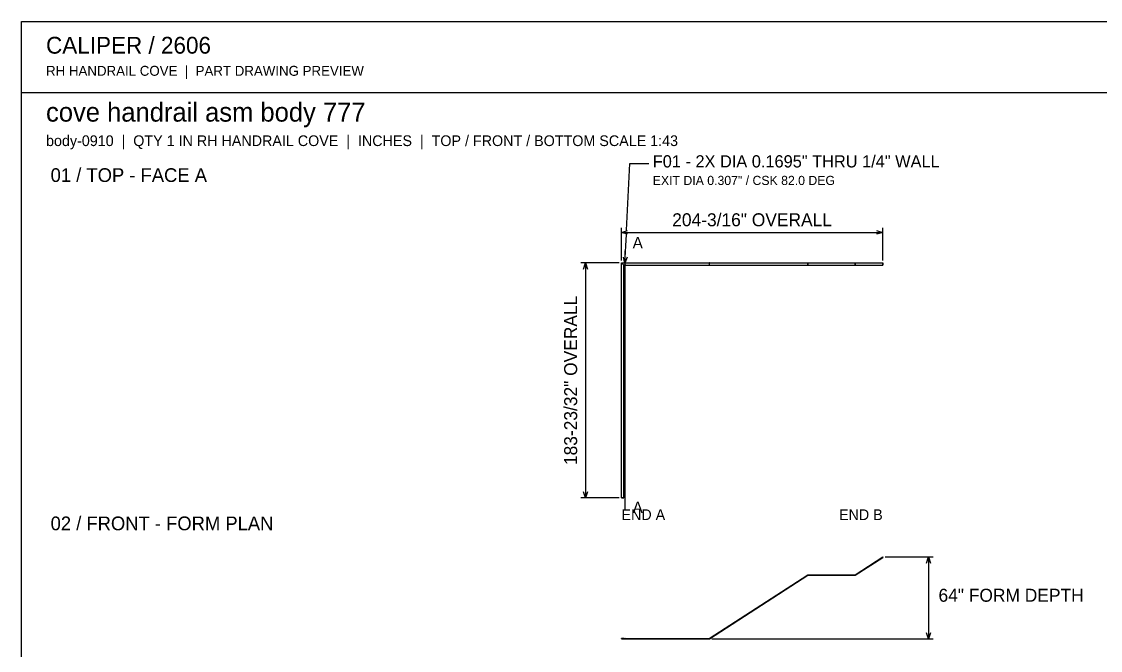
# Model space of a CAD drawing. Header units: inches. Extents: x 20 to 1442, y 20 to 926.
# Drawn here: x 20 to 863, y 434 to 926 of the extents above; entities that cross this region are included whole.
import ezdxf
from ezdxf.enums import TextEntityAlignment as Align

# ---------------------------------------------------------------- set-up
doc = ezdxf.new("R2010")
doc.units = ezdxf.units.IN
doc.header["$MEASUREMENT"] = 0

msp = doc.modelspace()

# ---------------------------------------------------------------- linework, layer by layer
at = {"layer": 'ANNOTATION'}
for p, q in [((493.17, 762.65), (495.69, 814.61)), ((495.69, 814.61), (510.62, 814.61)), ((489.16, 738.76), (489.16, 764.44)), ((489.16, 760.86), (493.93, 762.35)), ((489.16, 760.86), (693.34, 760.86)), ((493.93, 759.37), (489.16, 760.86)), ((491.91, 736.68), (493, 759.07)), ((688.57, 762.35), (693.34, 760.86)), ((693.34, 760.86), (688.57, 759.37)), ((693.34, 738.76), (693.34, 764.44)), ((491.91, 746.53), (491.91, 544.3)), ((487.36, 736.97), (457.5, 736.97)), ((459.59, 732.19), (461.09, 736.97)), ((461.09, 736.97), (461.09, 553.25)), ((461.09, 736.97), (462.58, 732.19)), ((491.91, 736.68), (490.65, 741.53)), ((493.63, 741.38), (491.91, 736.68)), ((461.09, 553.25), (459.59, 558.03)), ((462.58, 558.03), (461.09, 553.25)), ((487.36, 553.25), (457.5, 553.25)), ((695.14, 507.04), (732.76, 507.04)), ((727.68, 502.26), (729.18, 507.04)), ((729.18, 507.04), (729.18, 443.03)), ((729.18, 507.04), (730.67, 502.26)), ((729.18, 443.03), (727.68, 447.81)), ((730.67, 447.81), (729.18, 443.03)), ((559.68, 443.03), (732.76, 443.03))]:
    msp.add_line(p, q, dxfattribs=at)
at = {"layer": 'OUTLINE'}
for p, q in [((20.31, 925.69), (1441.69, 925.69)), ((20.31, 20.31), (20.31, 925.69)), ((20.31, 870.15), (1441.69, 870.15)), ((489.16, 736.97), (490.91, 735.22)), ((489.16, 553.25), (489.16, 736.97)), ((489.16, 736.97), (557.89, 736.97)), ((489.16, 553.25), (489.16, 736.97)), ((490.91, 735.22), (489.16, 736.97)), ((489.16, 736.97), (557.81, 736.97)), ((490.91, 553.25), (490.91, 735.22)), ((490.91, 735.22), (557.89, 735.22)), ((490.91, 735.22), (557.81, 735.22)), ((490.91, 553.25), (490.91, 735.22)), ((491.75, 736.62), (491.76, 736.63)), ((491.75, 736.61), (491.75, 736.62)), ((491.75, 736.6), (491.75, 736.61)), ((491.75, 736.6), (491.75, 736.6)), ((491.82, 736.6), (491.75, 736.6)), ((491.75, 736.59), (491.75, 736.6)), ((491.75, 736.58), (491.75, 736.59)), ((491.75, 736.57), (491.75, 736.58)), ((491.76, 736.57), (491.75, 736.57)), ((491.75, 735.62), (491.76, 735.63)), ((491.75, 735.61), (491.75, 735.62)), ((491.75, 735.6), (491.75, 735.61)), ((491.75, 735.59), (491.75, 735.6)), ((491.75, 735.6), (491.75, 735.6)), ((491.82, 735.6), (491.75, 735.6)), ((491.75, 735.58), (491.75, 735.59)), ((491.75, 735.57), (491.75, 735.58)), ((491.76, 735.57), (491.75, 735.57)), ((491.76, 736.65), (491.76, 736.66)), ((491.76, 736.66), (491.77, 736.66)), ((491.76, 736.64), (491.76, 736.65)), ((491.76, 736.63), (491.76, 736.64)), ((491.76, 736.63), (491.76, 736.63)), ((491.76, 736.56), (491.76, 736.57)), ((491.76, 736.55), (491.76, 736.56)), ((491.76, 736.54), (491.76, 736.55)), ((491.76, 736.55), (491.76, 736.55)), ((491.77, 736.53), (491.76, 736.54)), ((491.76, 735.65), (491.76, 735.66)), ((491.76, 735.66), (491.77, 735.66)), ((491.76, 735.64), (491.76, 735.65)), ((491.76, 735.63), (491.76, 735.64)), ((491.76, 735.63), (491.76, 735.63)), ((491.76, 735.56), (491.76, 735.57)), ((491.76, 735.55), (491.76, 735.56)), ((491.76, 735.54), (491.76, 735.55)), ((491.76, 735.55), (491.76, 735.55)), ((491.77, 735.53), (491.76, 735.54)), ((491.77, 736.67), (491.77, 736.68)), ((491.77, 736.68), (491.78, 736.68)), ((491.77, 736.66), (491.77, 736.67)), ((491.77, 736.52), (491.77, 736.53)), ((491.78, 736.51), (491.77, 736.52)), ((491.77, 736.52), (491.77, 736.52)), ((491.77, 735.67), (491.77, 735.68)), ((491.77, 735.68), (491.78, 735.68)), ((491.77, 735.66), (491.77, 735.67)), ((491.77, 735.52), (491.77, 735.53)), ((491.78, 735.51), (491.77, 735.52)), ((491.77, 735.52), (491.77, 735.52)), ((491.78, 736.68), (491.78, 736.69)), ((491.78, 736.69), (491.79, 736.69)), ((491.79, 736.5), (491.78, 736.51)), ((491.78, 736.51), (491.78, 736.51)), ((491.78, 735.68), (491.78, 735.69)), ((491.78, 735.69), (491.79, 735.69)), ((491.79, 735.5), (491.78, 735.51)), ((491.78, 735.51), (491.78, 735.51)), ((491.79, 736.7), (491.8, 736.71)), ((491.79, 736.69), (491.79, 736.7)), ((491.79, 736.49), (491.79, 736.5)), ((491.8, 736.49), (491.79, 736.49)), ((491.79, 735.7), (491.8, 735.71)), ((491.79, 735.69), (491.79, 735.7)), ((491.79, 735.49), (491.79, 735.5)), ((491.8, 735.49), (491.79, 735.49)), ((491.8, 736.71), (491.81, 736.72)), ((491.8, 736.71), (491.8, 736.71)), ((491.8, 736.48), (491.8, 736.49)), ((491.81, 736.48), (491.8, 736.48)), ((491.8, 735.71), (491.81, 735.72)), ((491.8, 735.71), (491.8, 735.71)), ((491.8, 735.48), (491.8, 735.49)), ((491.81, 735.48), (491.8, 735.48)), ((491.81, 736.72), (491.81, 736.72)), ((491.81, 736.72), (491.82, 736.72)), ((491.81, 736.47), (491.81, 736.48)), ((491.82, 736.47), (491.81, 736.47)), ((491.81, 735.72), (491.81, 735.72)), ((491.81, 735.72), (491.82, 735.72)), ((491.81, 735.47), (491.81, 735.48)), ((491.82, 735.47), (491.81, 735.47)), ((491.82, 736.72), (491.83, 736.73)), ((491.83, 736.47), (491.82, 736.47)), ((491.82, 735.72), (491.83, 735.73)), ((491.83, 735.47), (491.82, 735.47)), ((491.83, 736.73), (491.84, 736.74)), ((491.83, 736.73), (491.83, 736.73)), ((491.83, 736.46), (491.83, 736.47)), ((491.84, 736.46), (491.83, 736.46)), ((491.83, 735.73), (491.84, 735.74)), ((491.83, 735.73), (491.83, 735.73)), ((491.83, 735.46), (491.83, 735.47)), ((491.84, 735.46), (491.83, 735.46)), ((491.84, 736.74), (491.85, 736.74)), ((491.85, 736.46), (491.84, 736.46)), ((491.84, 735.74), (491.85, 735.74)), ((491.85, 735.46), (491.84, 735.46)), ((491.85, 736.74), (491.85, 736.74)), ((491.85, 736.74), (491.86, 736.74)), ((491.85, 736.45), (491.85, 736.46)), ((491.86, 736.45), (491.85, 736.45)), ((491.85, 735.74), (491.85, 735.74)), ((491.85, 735.74), (491.86, 735.74)), ((491.85, 735.45), (491.85, 735.46)), ((491.86, 735.45), (491.85, 735.45)), ((491.86, 736.74), (491.87, 736.75)), ((491.87, 736.45), (491.86, 736.45)), ((491.86, 735.74), (491.87, 735.75)), ((491.87, 735.45), (491.86, 735.45)), ((491.87, 736.75), (491.88, 736.75)), ((491.88, 736.45), (491.87, 736.45)), ((491.87, 735.75), (491.88, 735.75)), ((491.88, 735.45), (491.87, 735.45)), ((491.88, 736.75), (491.88, 736.75)), ((491.88, 736.75), (491.89, 736.75)), ((491.89, 736.44), (491.88, 736.45)), ((491.88, 736.45), (491.88, 736.45)), ((491.88, 735.75), (491.88, 735.75)), ((491.88, 735.75), (491.89, 735.75)), ((491.89, 735.44), (491.88, 735.45)), ((491.88, 735.45), (491.88, 735.45)), ((491.89, 736.75), (491.9, 736.75)), ((491.9, 736.44), (491.89, 736.44)), ((491.89, 735.75), (491.9, 735.75)), ((491.9, 735.44), (491.89, 735.44)), ((491.9, 736.75), (491.91, 736.75)), ((491.91, 736.44), (491.9, 736.44)), ((491.9, 735.75), (491.91, 735.75)), ((491.91, 735.44), (491.9, 735.44)), ((491.91, 736.75), (491.91, 736.75)), ((491.91, 736.75), (491.92, 736.75)), ((491.92, 736.44), (491.91, 736.44)), ((491.91, 736.44), (491.91, 736.44)), ((491.91, 735.75), (491.91, 735.75)), ((491.91, 735.75), (491.92, 735.75)), ((491.92, 735.44), (491.91, 735.44)), ((491.91, 735.44), (491.91, 735.44)), ((491.92, 736.75), (491.93, 736.75)), ((491.93, 736.45), (491.92, 736.44)), ((491.92, 735.75), (491.93, 735.75)), ((491.93, 735.45), (491.92, 735.44)), ((491.93, 736.75), (491.94, 736.75)), ((491.94, 736.45), (491.93, 736.45)), ((491.93, 735.75), (491.94, 735.75)), ((491.94, 735.45), (491.93, 735.45)), ((491.94, 736.75), (491.94, 736.75)), ((491.94, 736.75), (491.95, 736.74)), ((491.95, 736.45), (491.94, 736.45)), ((491.94, 736.45), (491.94, 736.45)), ((491.94, 735.75), (491.94, 735.75)), ((491.94, 735.75), (491.95, 735.74)), ((491.95, 735.45), (491.94, 735.45)), ((491.94, 735.45), (491.94, 735.45)), ((491.95, 736.74), (491.96, 736.74)), ((491.96, 736.45), (491.95, 736.45)), ((491.95, 735.74), (491.96, 735.74)), ((491.96, 735.45), (491.95, 735.45)), ((491.96, 736.74), (491.96, 736.74)), ((491.96, 736.74), (491.97, 736.74)), ((491.97, 736.46), (491.96, 736.46)), ((491.96, 736.46), (491.96, 736.45)), ((491.96, 735.74), (491.96, 735.74)), ((491.96, 735.74), (491.97, 735.74)), ((491.97, 735.46), (491.96, 735.46)), ((491.96, 735.46), (491.96, 735.45)), ((491.97, 736.74), (491.98, 736.73)), ((491.98, 736.46), (491.97, 736.46)), ((491.97, 735.74), (491.98, 735.73)), ((491.98, 735.46), (491.97, 735.46)), ((491.98, 736.73), (491.99, 736.73)), ((491.99, 736.47), (491.98, 736.46)), ((491.98, 735.73), (491.99, 735.73)), ((491.99, 735.47), (491.98, 735.46)), ((491.99, 736.73), (491.99, 736.72)), ((491.99, 736.72), (492, 736.72)), ((491.99, 736.6), (492.06, 736.6)), ((492, 736.47), (491.99, 736.47)), ((491.99, 736.47), (491.99, 736.47)), ((491.99, 735.73), (491.99, 735.72)), ((491.99, 735.72), (492, 735.72)), ((491.99, 735.6), (492.06, 735.6)), ((492, 735.47), (491.99, 735.47)), ((491.99, 735.47), (491.99, 735.47)), ((492, 736.72), (492, 736.72)), ((492, 736.72), (492.01, 736.71)), ((492.01, 736.48), (492, 736.48)), ((492, 736.48), (492, 736.47)), ((492, 735.72), (492, 735.72)), ((492, 735.72), (492.01, 735.71)), ((492.01, 735.48), (492, 735.48)), ((492, 735.48), (492, 735.47)), ((492.01, 736.71), (492.01, 736.71)), ((492.01, 736.71), (492.02, 736.7)), ((492.02, 736.49), (492.01, 736.49)), ((492.01, 736.49), (492.01, 736.48)), ((492.01, 735.71), (492.01, 735.71)), ((492.01, 735.71), (492.02, 735.7)), ((492.02, 735.49), (492.01, 735.49)), ((492.01, 735.49), (492.01, 735.48)), ((492.02, 736.7), (492.02, 736.69)), ((492.02, 736.69), (492.03, 736.69)), ((492.03, 736.51), (492.02, 736.5)), ((492.02, 736.5), (492.02, 736.49)), ((492.02, 735.7), (492.02, 735.69)), ((492.02, 735.69), (492.03, 735.69)), ((492.03, 735.51), (492.02, 735.5)), ((492.02, 735.5), (492.02, 735.49)), ((492.03, 736.69), (492.03, 736.68)), ((492.03, 736.68), (492.04, 736.68)), ((492.04, 736.52), (492.03, 736.51)), ((492.03, 736.51), (492.03, 736.51)), ((492.03, 735.69), (492.03, 735.68)), ((492.03, 735.68), (492.04, 735.68)), ((492.04, 735.52), (492.03, 735.51)), ((492.03, 735.51), (492.03, 735.51)), ((492.04, 736.68), (492.04, 736.67)), ((492.04, 736.67), (492.05, 736.66)), ((492.05, 736.53), (492.04, 736.52)), ((492.04, 736.52), (492.04, 736.52)), ((492.04, 735.68), (492.04, 735.67)), ((492.04, 735.67), (492.05, 735.66)), ((492.05, 735.53), (492.04, 735.52)), ((492.04, 735.52), (492.04, 735.52)), ((492.05, 736.66), (492.05, 736.66)), ((492.05, 736.66), (492.05, 736.65)), ((492.05, 736.65), (492.05, 736.64)), ((492.05, 736.64), (492.06, 736.63)), ((492.06, 736.56), (492.05, 736.55)), ((492.05, 736.55), (492.05, 736.55)), ((492.05, 736.55), (492.05, 736.54)), ((492.05, 736.54), (492.05, 736.53)), ((492.05, 735.66), (492.05, 735.66)), ((492.05, 735.66), (492.05, 735.65)), ((492.05, 735.65), (492.05, 735.64)), ((492.05, 735.64), (492.06, 735.63)), ((492.06, 735.56), (492.05, 735.55)), ((492.05, 735.55), (492.05, 735.55)), ((492.05, 735.55), (492.05, 735.54)), ((492.05, 735.54), (492.05, 735.53)), ((492.06, 736.63), (492.06, 736.63)), ((492.06, 736.63), (492.06, 736.62)), ((492.06, 736.62), (492.06, 736.61)), ((492.06, 736.61), (492.06, 736.6)), ((492.06, 736.6), (492.06, 736.6)), ((492.06, 736.6), (492.06, 736.59)), ((492.06, 736.59), (492.06, 736.58)), ((492.06, 736.58), (492.06, 736.57)), ((492.06, 736.57), (492.06, 736.57)), ((492.06, 736.57), (492.06, 736.56)), ((492.06, 735.63), (492.06, 735.63)), ((492.06, 735.63), (492.06, 735.62)), ((492.06, 735.62), (492.06, 735.61)), ((492.06, 735.61), (492.06, 735.6)), ((492.06, 735.6), (492.06, 735.59)), ((492.06, 735.6), (492.06, 735.6)), ((492.06, 735.59), (492.06, 735.58)), ((492.06, 735.58), (492.06, 735.57)), ((492.06, 735.57), (492.06, 735.57)), ((492.06, 735.57), (492.06, 735.56)), ((557.89, 736.97), (557.81, 736.97)), ((557.81, 736.97), (557.81, 735.22)), ((557.81, 736.97), (634.81, 736.97)), ((557.81, 735.22), (557.89, 735.22)), ((557.81, 735.22), (634.81, 735.22)), ((557.89, 735.22), (557.89, 736.97)), ((557.89, 736.97), (634.89, 736.97)), ((557.89, 735.22), (634.89, 735.22)), ((634.89, 736.97), (634.81, 736.97)), ((634.81, 736.97), (671.75, 736.97)), ((634.81, 736.97), (634.81, 735.22)), ((634.81, 735.22), (634.89, 735.22)), ((634.81, 735.22), (671.75, 735.22)), ((634.89, 736.97), (671.82, 736.97)), ((634.89, 735.22), (634.89, 736.97)), ((634.89, 735.22), (671.82, 735.22)), ((671.82, 736.97), (671.75, 736.97)), ((671.75, 736.97), (671.75, 735.22)), ((671.75, 736.97), (693.34, 736.97)), ((671.75, 735.22), (671.82, 735.22)), ((671.75, 735.22), (693.34, 735.22)), ((671.82, 735.22), (671.82, 736.97)), ((671.82, 736.97), (693.34, 736.97)), ((671.82, 735.22), (693.34, 735.22)), ((693.34, 736.97), (693.34, 735.22)), ((693.34, 735.22), (693.34, 736.97)), ((489.16, 553.25), (490.91, 553.25)), ((490.91, 553.25), (489.16, 553.25)), ((671.75, 493.08), (693.34, 507.04)), ((671.75, 493.08), (693.34, 507.04)), ((671.82, 492.83), (693.34, 506.74)), ((671.82, 492.83), (693.34, 506.74)), ((693.34, 506.74), (693.34, 507.04)), ((693.34, 507.04), (693.34, 506.74)), ((557.81, 443.28), (634.81, 493.08)), ((557.81, 443.28), (634.81, 493.08)), ((557.89, 443.03), (634.89, 492.83)), ((557.89, 443.03), (634.89, 492.83)), ((634.81, 493.08), (634.89, 492.83)), ((634.89, 492.83), (634.81, 493.08)), ((634.81, 493.08), (671.75, 493.08)), ((634.81, 493.08), (671.75, 493.08)), ((634.89, 492.83), (671.82, 492.83)), ((634.89, 492.83), (671.82, 492.83)), ((671.82, 492.83), (671.75, 493.08)), ((671.75, 493.08), (671.82, 492.83)), ((489.16, 443.28), (490.91, 443.28)), ((489.16, 443.28), (489.16, 443.03)), ((490.91, 443.28), (489.16, 443.28)), ((489.16, 443.03), (489.16, 443.28)), ((489.16, 443.28), (557.81, 443.28)), ((489.16, 443.03), (490.91, 443.03)), ((489.16, 443.03), (557.89, 443.03)), ((490.91, 443.03), (489.16, 443.03)), ((490.91, 443.28), (490.91, 443.03)), ((490.91, 443.28), (557.81, 443.28)), ((490.91, 443.03), (490.91, 443.28)), ((490.91, 443.03), (557.89, 443.03)), ((491.75, 443.28), (491.75, 443.28)), ((491.75, 443.28), (491.75, 443.28)), ((491.75, 443.28), (491.75, 443.28)), ((491.75, 443.28), (491.76, 443.28)), ((491.82, 443.2), (491.75, 443.28)), ((491.76, 443.28), (491.75, 443.28)), ((491.75, 443.28), (491.75, 443.28)), ((491.75, 443.28), (491.75, 443.28)), ((491.75, 443.28), (491.75, 443.28)), ((491.75, 443.28), (491.75, 443.28)), ((491.75, 443.28), (491.75, 443.28)), ((491.75, 443.28), (491.75, 443.28)), ((491.75, 443.28), (491.76, 443.28)), ((491.76, 443.28), (491.75, 443.28)), ((491.75, 443.28), (491.75, 443.28)), ((491.75, 443.28), (491.75, 443.28)), ((491.75, 443.28), (491.75, 443.28)), ((491.82, 443.2), (491.75, 443.28)), ((491.76, 443.28), (491.76, 443.28)), ((491.76, 443.28), (491.76, 443.28)), ((491.76, 443.28), (491.76, 443.28)), ((491.76, 443.28), (491.76, 443.28)), ((491.76, 443.28), (491.77, 443.28)), ((491.77, 443.28), (491.76, 443.28)), ((491.76, 443.28), (491.76, 443.28)), ((491.76, 443.28), (491.76, 443.28)), ((491.76, 443.28), (491.76, 443.28)), ((491.76, 443.28), (491.76, 443.28)), ((491.76, 443.28), (491.76, 443.28)), ((491.76, 443.28), (491.76, 443.28)), ((491.76, 443.28), (491.76, 443.28)), ((491.76, 443.28), (491.76, 443.28)), ((491.76, 443.28), (491.77, 443.28)), ((491.77, 443.28), (491.76, 443.28)), ((491.76, 443.28), (491.76, 443.28)), ((491.76, 443.28), (491.76, 443.28)), ((491.76, 443.28), (491.76, 443.28)), ((491.76, 443.28), (491.76, 443.28)), ((491.77, 443.28), (491.77, 443.28)), ((491.77, 443.28), (491.77, 443.28)), ((491.77, 443.28), (491.78, 443.28)), ((491.78, 443.28), (491.77, 443.28)), ((491.77, 443.28), (491.77, 443.28)), ((491.77, 443.28), (491.77, 443.28)), ((491.77, 443.28), (491.77, 443.28)), ((491.77, 443.28), (491.77, 443.28)), ((491.77, 443.28), (491.78, 443.28)), ((491.78, 443.28), (491.77, 443.28)), ((491.77, 443.28), (491.77, 443.28)), ((491.77, 443.28), (491.77, 443.28)), ((491.78, 443.28), (491.78, 443.28)), ((491.78, 443.28), (491.79, 443.28)), ((491.79, 443.28), (491.78, 443.28)), ((491.78, 443.28), (491.78, 443.28)), ((491.78, 443.28), (491.78, 443.28)), ((491.78, 443.28), (491.79, 443.28)), ((491.79, 443.28), (491.78, 443.28)), ((491.78, 443.28), (491.78, 443.28)), ((491.79, 443.28), (491.79, 443.28)), ((491.79, 443.28), (491.8, 443.28)), ((491.8, 443.28), (491.79, 443.28)), ((491.79, 443.28), (491.79, 443.28)), ((491.79, 443.28), (491.79, 443.28)), ((491.79, 443.28), (491.8, 443.28)), ((491.8, 443.28), (491.79, 443.28)), ((491.79, 443.28), (491.79, 443.28)), ((491.8, 443.28), (491.8, 443.28)), ((491.8, 443.28), (491.81, 443.28)), ((491.81, 443.28), (491.8, 443.28)), ((491.8, 443.28), (491.8, 443.28)), ((491.8, 443.28), (491.8, 443.28)), ((491.8, 443.28), (491.81, 443.28)), ((491.81, 443.28), (491.8, 443.28)), ((491.8, 443.28), (491.8, 443.28)), ((491.81, 443.28), (491.81, 443.28)), ((491.81, 443.28), (491.82, 443.28)), ((491.82, 443.28), (491.81, 443.28)), ((491.81, 443.28), (491.81, 443.28)), ((491.81, 443.28), (491.81, 443.28)), ((491.81, 443.28), (491.82, 443.28)), ((491.82, 443.28), (491.81, 443.28)), ((491.81, 443.28), (491.81, 443.28)), ((491.82, 443.28), (491.83, 443.28)), ((491.83, 443.28), (491.82, 443.28)), ((491.82, 443.28), (491.83, 443.28)), ((491.83, 443.28), (491.82, 443.28)), ((491.83, 443.2), (491.82, 443.2)), ((491.82, 443.2), (491.82, 443.2)), ((491.82, 443.2), (491.82, 443.2)), ((491.82, 443.2), (491.82, 443.2)), ((491.82, 443.2), (491.82, 443.2)), ((491.82, 443.2), (491.82, 443.2)), ((491.82, 443.03), (491.82, 443.2)), ((491.82, 443.2), (491.82, 443.2)), ((491.82, 443.2), (491.82, 443.2)), ((491.82, 443.2), (491.82, 443.2)), ((491.82, 443.2), (491.82, 443.2)), ((491.82, 443.2), (491.82, 443.2)), ((491.82, 443.2), (491.83, 443.2)), ((491.83, 443.2), (491.82, 443.2)), ((491.82, 443.2), (491.82, 443.2)), ((491.82, 443.2), (491.82, 443.2)), ((491.82, 443.2), (491.82, 443.2)), ((491.82, 443.2), (491.82, 443.2)), ((491.82, 443.2), (491.82, 443.2)), ((491.82, 443.03), (491.82, 443.2)), ((491.82, 443.2), (491.82, 443.2)), ((491.82, 443.2), (491.82, 443.2)), ((491.82, 443.2), (491.82, 443.2)), ((491.82, 443.2), (491.82, 443.2)), ((491.82, 443.2), (491.82, 443.2)), ((491.82, 443.2), (491.83, 443.2)), ((491.83, 443.03), (491.82, 443.03)), ((491.82, 443.03), (491.82, 443.03)), ((491.82, 443.03), (491.82, 443.03)), ((491.82, 443.03), (491.82, 443.03)), ((491.82, 443.03), (491.82, 443.03)), ((491.82, 443.03), (491.82, 443.03)), ((491.82, 443.03), (491.82, 443.03)), ((491.82, 443.03), (491.82, 443.03)), ((491.82, 443.03), (491.82, 443.03)), ((491.82, 443.03), (491.82, 443.03)), ((491.82, 443.03), (491.82, 443.03)), ((491.82, 443.03), (491.83, 443.03)), ((491.82, 443.03), (491.82, 443.03)), ((491.82, 443.03), (491.82, 443.03)), ((491.82, 443.03), (491.82, 443.03)), ((491.82, 443.03), (491.82, 443.03)), ((491.82, 443.03), (491.82, 443.03)), ((491.82, 443.03), (491.83, 443.03)), ((491.83, 443.03), (491.82, 443.03)), ((491.82, 443.03), (491.82, 443.03)), ((491.82, 443.03), (491.82, 443.03)), ((491.82, 443.03), (491.82, 443.03)), ((491.82, 443.03), (491.82, 443.03)), ((491.82, 443.03), (491.82, 443.03)), ((491.83, 443.28), (491.83, 443.28)), ((491.83, 443.28), (491.84, 443.28)), ((491.84, 443.28), (491.83, 443.28)), ((491.83, 443.28), (491.83, 443.28)), ((491.83, 443.28), (491.83, 443.28)), ((491.83, 443.28), (491.84, 443.28)), ((491.84, 443.28), (491.83, 443.28)), ((491.83, 443.28), (491.83, 443.28)), ((491.84, 443.2), (491.83, 443.2)), ((491.83, 443.2), (491.83, 443.2)), ((491.83, 443.2), (491.83, 443.2)), ((491.83, 443.2), (491.83, 443.2)), ((491.83, 443.2), (491.83, 443.2)), ((491.83, 443.2), (491.83, 443.2)), ((491.83, 443.2), (491.83, 443.2)), ((491.83, 443.2), (491.83, 443.2)), ((491.83, 443.2), (491.83, 443.2)), ((491.83, 443.2), (491.83, 443.2)), ((491.83, 443.2), (491.83, 443.2)), ((491.83, 443.2), (491.84, 443.2)), ((491.84, 443.2), (491.83, 443.2)), ((491.83, 443.2), (491.83, 443.2)), ((491.83, 443.2), (491.83, 443.2)), ((491.83, 443.2), (491.83, 443.2)), ((491.83, 443.2), (491.83, 443.2)), ((491.83, 443.2), (491.83, 443.2)), ((491.83, 443.2), (491.83, 443.2)), ((491.83, 443.2), (491.83, 443.2)), ((491.83, 443.2), (491.83, 443.2)), ((491.83, 443.2), (491.83, 443.2)), ((491.83, 443.2), (491.83, 443.2)), ((491.83, 443.2), (491.84, 443.2)), ((491.84, 443.03), (491.83, 443.03)), ((491.83, 443.03), (491.83, 443.03)), ((491.83, 443.03), (491.83, 443.03)), ((491.83, 443.03), (491.83, 443.03)), ((491.83, 443.03), (491.83, 443.03)), ((491.83, 443.03), (491.83, 443.03)), ((491.83, 443.03), (491.83, 443.03)), ((491.83, 443.03), (491.83, 443.03)), ((491.83, 443.03), (491.83, 443.03)), ((491.83, 443.03), (491.83, 443.03)), ((491.83, 443.03), (491.83, 443.03)), ((491.83, 443.03), (491.84, 443.03)), ((491.83, 443.03), (491.83, 443.03)), ((491.83, 443.03), (491.83, 443.03)), ((491.83, 443.03), (491.83, 443.03)), ((491.83, 443.03), (491.83, 443.03)), ((491.83, 443.03), (491.83, 443.03)), ((491.83, 443.03), (491.84, 443.03)), ((491.84, 443.03), (491.83, 443.03)), ((491.83, 443.03), (491.83, 443.03)), ((491.83, 443.03), (491.83, 443.03)), ((491.83, 443.03), (491.83, 443.03)), ((491.83, 443.03), (491.83, 443.03)), ((491.83, 443.03), (491.83, 443.03)), ((491.84, 443.28), (491.85, 443.28)), ((491.85, 443.28), (491.84, 443.28)), ((491.84, 443.28), (491.85, 443.28)), ((491.85, 443.28), (491.84, 443.28)), ((491.85, 443.2), (491.84, 443.2)), ((491.84, 443.2), (491.84, 443.2)), ((491.84, 443.2), (491.84, 443.2)), ((491.84, 443.2), (491.84, 443.2)), ((491.84, 443.2), (491.84, 443.2)), ((491.84, 443.2), (491.84, 443.2)), ((491.84, 443.2), (491.84, 443.2)), ((491.84, 443.2), (491.85, 443.2)), ((491.85, 443.2), (491.84, 443.2)), ((491.84, 443.2), (491.84, 443.2)), ((491.84, 443.2), (491.84, 443.2)), ((491.84, 443.2), (491.84, 443.2)), ((491.84, 443.2), (491.84, 443.2)), ((491.84, 443.2), (491.84, 443.2)), ((491.84, 443.2), (491.84, 443.2)), ((491.84, 443.2), (491.85, 443.2)), ((491.85, 443.03), (491.84, 443.03)), ((491.84, 443.03), (491.84, 443.03)), ((491.84, 443.03), (491.84, 443.03)), ((491.84, 443.03), (491.84, 443.03)), ((491.84, 443.03), (491.84, 443.03)), ((491.84, 443.03), (491.84, 443.03)), ((491.84, 443.03), (491.84, 443.03)), ((491.84, 443.03), (491.85, 443.03)), ((491.84, 443.03), (491.84, 443.03)), ((491.84, 443.03), (491.84, 443.03)), ((491.84, 443.03), (491.84, 443.03)), ((491.84, 443.03), (491.85, 443.03)), ((491.85, 443.03), (491.84, 443.03)), ((491.84, 443.03), (491.84, 443.03)), ((491.84, 443.03), (491.84, 443.03)), ((491.84, 443.03), (491.84, 443.03)), ((491.85, 443.28), (491.85, 443.28)), ((491.85, 443.28), (491.86, 443.28)), ((491.86, 443.28), (491.85, 443.28)), ((491.85, 443.28), (491.85, 443.28)), ((491.85, 443.28), (491.85, 443.28)), ((491.85, 443.28), (491.86, 443.28)), ((491.86, 443.28), (491.85, 443.28)), ((491.85, 443.28), (491.85, 443.28)), ((491.86, 443.2), (491.85, 443.2)), ((491.85, 443.2), (491.85, 443.2)), ((491.85, 443.2), (491.85, 443.2)), ((491.85, 443.2), (491.85, 443.2)), ((491.85, 443.2), (491.85, 443.2)), ((491.85, 443.2), (491.86, 443.2)), ((491.86, 443.2), (491.85, 443.2)), ((491.85, 443.2), (491.85, 443.2)), ((491.85, 443.2), (491.85, 443.2)), ((491.85, 443.2), (491.85, 443.2)), ((491.85, 443.2), (491.85, 443.2)), ((491.85, 443.2), (491.86, 443.2)), ((491.86, 443.03), (491.85, 443.03)), ((491.85, 443.03), (491.85, 443.03)), ((491.85, 443.03), (491.85, 443.03)), ((491.85, 443.03), (491.85, 443.03)), ((491.85, 443.03), (491.85, 443.03)), ((491.85, 443.03), (491.86, 443.03)), ((491.85, 443.03), (491.85, 443.03)), ((491.85, 443.03), (491.85, 443.03)), ((491.85, 443.03), (491.86, 443.03)), ((491.86, 443.03), (491.85, 443.03)), ((491.85, 443.03), (491.85, 443.03)), ((491.85, 443.03), (491.85, 443.03)), ((491.86, 443.28), (491.87, 443.28)), ((491.87, 443.28), (491.86, 443.28)), ((491.86, 443.28), (491.87, 443.28)), ((491.87, 443.28), (491.86, 443.28)), ((491.87, 443.2), (491.86, 443.2)), ((491.86, 443.2), (491.86, 443.2)), ((491.86, 443.2), (491.86, 443.2)), ((491.86, 443.2), (491.86, 443.2)), ((491.86, 443.2), (491.86, 443.2)), ((491.86, 443.2), (491.87, 443.2)), ((491.87, 443.2), (491.86, 443.2)), ((491.86, 443.2), (491.86, 443.2)), ((491.86, 443.2), (491.86, 443.2)), ((491.86, 443.2), (491.86, 443.2)), ((491.86, 443.2), (491.86, 443.2)), ((491.86, 443.2), (491.87, 443.2)), ((491.87, 443.03), (491.86, 443.03)), ((491.86, 443.03), (491.86, 443.03)), ((491.86, 443.03), (491.86, 443.03)), ((491.86, 443.03), (491.86, 443.03)), ((491.86, 443.03), (491.86, 443.03)), ((491.86, 443.03), (491.87, 443.03)), ((491.86, 443.03), (491.86, 443.03)), ((491.86, 443.03), (491.86, 443.03)), ((491.86, 443.03), (491.87, 443.03)), ((491.87, 443.03), (491.86, 443.03)), ((491.86, 443.03), (491.86, 443.03)), ((491.86, 443.03), (491.86, 443.03)), ((491.87, 443.28), (491.88, 443.28)), ((491.88, 443.28), (491.87, 443.28)), ((491.87, 443.28), (491.88, 443.28)), ((491.88, 443.28), (491.87, 443.28)), ((491.88, 443.2), (491.87, 443.2)), ((491.87, 443.2), (491.87, 443.2)), ((491.87, 443.2), (491.87, 443.2)), ((491.87, 443.2), (491.87, 443.2)), ((491.87, 443.2), (491.87, 443.2)), ((491.87, 443.2), (491.88, 443.2)), ((491.88, 443.2), (491.87, 443.2)), ((491.87, 443.2), (491.87, 443.2)), ((491.87, 443.2), (491.87, 443.2)), ((491.87, 443.2), (491.87, 443.2)), ((491.87, 443.2), (491.87, 443.2)), ((491.87, 443.2), (491.88, 443.2)), ((491.88, 443.03), (491.87, 443.03)), ((491.87, 443.03), (491.87, 443.03)), ((491.87, 443.03), (491.87, 443.03)), ((491.87, 443.03), (491.87, 443.03)), ((491.87, 443.03), (491.87, 443.03)), ((491.87, 443.03), (491.88, 443.03)), ((491.87, 443.03), (491.87, 443.03)), ((491.87, 443.03), (491.87, 443.03)), ((491.87, 443.03), (491.88, 443.03)), ((491.88, 443.03), (491.87, 443.03)), ((491.87, 443.03), (491.87, 443.03)), ((491.87, 443.03), (491.87, 443.03)), ((491.88, 443.28), (491.88, 443.28)), ((491.88, 443.28), (491.89, 443.28)), ((491.89, 443.28), (491.88, 443.28)), ((491.88, 443.28), (491.88, 443.28)), ((491.88, 443.28), (491.88, 443.28)), ((491.88, 443.28), (491.89, 443.28)), ((491.89, 443.28), (491.88, 443.28)), ((491.88, 443.28), (491.88, 443.28)), ((491.89, 443.2), (491.88, 443.2)), ((491.88, 443.2), (491.88, 443.2)), ((491.88, 443.2), (491.88, 443.2)), ((491.88, 443.2), (491.89, 443.2)), ((491.89, 443.2), (491.88, 443.2)), ((491.88, 443.2), (491.88, 443.2)), ((491.88, 443.2), (491.88, 443.2)), ((491.88, 443.2), (491.89, 443.2)), ((491.89, 443.03), (491.88, 443.03)), ((491.88, 443.03), (491.88, 443.03)), ((491.88, 443.03), (491.88, 443.03)), ((491.88, 443.03), (491.89, 443.03)), ((491.88, 443.03), (491.88, 443.03)), ((491.88, 443.03), (491.89, 443.03)), ((491.89, 443.03), (491.88, 443.03)), ((491.88, 443.03), (491.88, 443.03)), ((491.89, 443.28), (491.9, 443.28)), ((491.9, 443.28), (491.89, 443.28)), ((491.89, 443.28), (491.9, 443.28)), ((491.9, 443.28), (491.89, 443.28)), ((491.9, 443.2), (491.89, 443.2)), ((491.89, 443.2), (491.89, 443.2)), ((491.89, 443.2), (491.89, 443.2)), ((491.89, 443.2), (491.89, 443.2)), ((491.89, 443.2), (491.89, 443.2)), ((491.89, 443.2), (491.9, 443.2)), ((491.9, 443.2), (491.89, 443.2)), ((491.89, 443.2), (491.89, 443.2)), ((491.89, 443.2), (491.89, 443.2)), ((491.89, 443.2), (491.89, 443.2)), ((491.89, 443.2), (491.89, 443.2)), ((491.89, 443.2), (491.9, 443.2)), ((491.9, 443.03), (491.89, 443.03)), ((491.89, 443.03), (491.89, 443.03)), ((491.89, 443.03), (491.89, 443.03)), ((491.89, 443.03), (491.89, 443.03)), ((491.89, 443.03), (491.89, 443.03)), ((491.89, 443.03), (491.9, 443.03)), ((491.89, 443.03), (491.89, 443.03)), ((491.89, 443.03), (491.89, 443.03)), ((491.89, 443.03), (491.9, 443.03)), ((491.9, 443.03), (491.89, 443.03)), ((491.89, 443.03), (491.89, 443.03)), ((491.89, 443.03), (491.89, 443.03)), ((491.9, 443.28), (491.91, 443.28)), ((491.91, 443.28), (491.9, 443.28)), ((491.9, 443.28), (491.91, 443.28)), ((491.91, 443.28), (491.9, 443.28)), ((491.91, 443.2), (491.9, 443.2)), ((491.9, 443.2), (491.9, 443.2)), ((491.9, 443.2), (491.9, 443.2)), ((491.9, 443.2), (491.91, 443.2)), ((491.91, 443.2), (491.9, 443.2)), ((491.9, 443.2), (491.9, 443.2)), ((491.9, 443.2), (491.9, 443.2)), ((491.9, 443.2), (491.91, 443.2)), ((491.91, 443.03), (491.9, 443.03)), ((491.9, 443.03), (491.9, 443.03)), ((491.9, 443.03), (491.9, 443.03)), ((491.9, 443.03), (491.91, 443.03)), ((491.9, 443.03), (491.9, 443.03)), ((491.9, 443.03), (491.91, 443.03)), ((491.91, 443.03), (491.9, 443.03)), ((491.9, 443.03), (491.9, 443.03)), ((491.91, 443.28), (491.91, 443.28)), ((491.91, 443.28), (491.92, 443.28)), ((491.92, 443.28), (491.91, 443.28)), ((491.91, 443.28), (491.91, 443.28)), ((491.91, 443.28), (491.91, 443.28)), ((491.91, 443.28), (491.92, 443.28)), ((491.92, 443.28), (491.91, 443.28)), ((491.91, 443.28), (491.91, 443.28)), ((491.92, 443.2), (491.91, 443.2)), ((491.91, 443.2), (491.91, 443.2)), ((491.91, 443.2), (491.91, 443.2)), ((491.91, 443.2), (491.91, 443.2)), ((491.91, 443.2), (491.91, 443.2)), ((491.91, 443.2), (491.92, 443.2)), ((491.92, 443.2), (491.91, 443.2)), ((491.91, 443.2), (491.91, 443.2)), ((491.91, 443.2), (491.91, 443.2)), ((491.91, 443.2), (491.91, 443.2)), ((491.91, 443.2), (491.91, 443.2)), ((491.91, 443.2), (491.92, 443.2)), ((491.92, 443.03), (491.91, 443.03)), ((491.91, 443.03), (491.91, 443.03)), ((491.91, 443.03), (491.91, 443.03)), ((491.91, 443.03), (491.91, 443.03)), ((491.91, 443.03), (491.91, 443.03)), ((491.91, 443.03), (491.92, 443.03)), ((491.91, 443.03), (491.91, 443.03)), ((491.91, 443.03), (491.91, 443.03)), ((491.91, 443.03), (491.92, 443.03)), ((491.92, 443.03), (491.91, 443.03)), ((491.91, 443.03), (491.91, 443.03)), ((491.91, 443.03), (491.91, 443.03)), ((491.92, 443.28), (491.93, 443.28)), ((491.93, 443.28), (491.92, 443.28)), ((491.92, 443.28), (491.93, 443.28)), ((491.93, 443.28), (491.92, 443.28)), ((491.93, 443.2), (491.92, 443.2)), ((491.92, 443.2), (491.92, 443.2)), ((491.92, 443.2), (491.92, 443.2)), ((491.92, 443.2), (491.93, 443.2)), ((491.93, 443.2), (491.92, 443.2)), ((491.92, 443.2), (491.92, 443.2)), ((491.92, 443.2), (491.92, 443.2)), ((491.92, 443.2), (491.93, 443.2)), ((491.93, 443.03), (491.92, 443.03)), ((491.92, 443.03), (491.92, 443.03)), ((491.92, 443.03), (491.92, 443.03)), ((491.92, 443.03), (491.93, 443.03)), ((491.92, 443.03), (491.92, 443.03)), ((491.92, 443.03), (491.93, 443.03)), ((491.93, 443.03), (491.92, 443.03)), ((491.92, 443.03), (491.92, 443.03)), ((491.93, 443.28), (491.94, 443.28)), ((491.94, 443.28), (491.93, 443.28)), ((491.93, 443.28), (491.94, 443.28)), ((491.94, 443.28), (491.93, 443.28)), ((491.94, 443.2), (491.93, 443.2)), ((491.93, 443.2), (491.93, 443.2)), ((491.93, 443.2), (491.93, 443.2)), ((491.93, 443.2), (491.93, 443.2)), ((491.93, 443.2), (491.93, 443.2)), ((491.93, 443.2), (491.94, 443.2)), ((491.94, 443.2), (491.93, 443.2)), ((491.93, 443.2), (491.93, 443.2)), ((491.93, 443.2), (491.93, 443.2)), ((491.93, 443.2), (491.93, 443.2)), ((491.93, 443.2), (491.93, 443.2)), ((491.93, 443.2), (491.94, 443.2)), ((491.94, 443.03), (491.93, 443.03)), ((491.93, 443.03), (491.93, 443.03)), ((491.93, 443.03), (491.93, 443.03)), ((491.93, 443.03), (491.93, 443.03)), ((491.93, 443.03), (491.93, 443.03)), ((491.93, 443.03), (491.94, 443.03)), ((491.93, 443.03), (491.93, 443.03)), ((491.93, 443.03), (491.93, 443.03)), ((491.93, 443.03), (491.94, 443.03)), ((491.94, 443.03), (491.93, 443.03)), ((491.93, 443.03), (491.93, 443.03)), ((491.93, 443.03), (491.93, 443.03)), ((491.94, 443.28), (491.94, 443.28)), ((491.94, 443.28), (491.95, 443.28)), ((491.95, 443.28), (491.94, 443.28)), ((491.94, 443.28), (491.94, 443.28)), ((491.94, 443.28), (491.94, 443.28)), ((491.94, 443.28), (491.95, 443.28)), ((491.95, 443.28), (491.94, 443.28)), ((491.94, 443.28), (491.94, 443.28)), ((491.95, 443.2), (491.94, 443.2)), ((491.94, 443.2), (491.94, 443.2)), ((491.94, 443.2), (491.94, 443.2)), ((491.94, 443.2), (491.95, 443.2)), ((491.95, 443.2), (491.94, 443.2)), ((491.94, 443.2), (491.94, 443.2)), ((491.94, 443.2), (491.94, 443.2)), ((491.94, 443.2), (491.95, 443.2)), ((491.95, 443.03), (491.94, 443.03)), ((491.94, 443.03), (491.94, 443.03)), ((491.94, 443.03), (491.94, 443.03)), ((491.94, 443.03), (491.95, 443.03)), ((491.94, 443.03), (491.94, 443.03)), ((491.94, 443.03), (491.95, 443.03)), ((491.95, 443.03), (491.94, 443.03)), ((491.94, 443.03), (491.94, 443.03)), ((491.95, 443.28), (491.96, 443.28)), ((491.96, 443.28), (491.95, 443.28)), ((491.95, 443.28), (491.96, 443.28)), ((491.96, 443.28), (491.95, 443.28)), ((491.96, 443.2), (491.95, 443.2)), ((491.95, 443.2), (491.95, 443.2)), ((491.95, 443.2), (491.95, 443.2)), ((491.95, 443.2), (491.95, 443.2)), ((491.95, 443.2), (491.95, 443.2)), ((491.95, 443.2), (491.96, 443.2)), ((491.96, 443.2), (491.95, 443.2)), ((491.95, 443.2), (491.95, 443.2)), ((491.95, 443.2), (491.95, 443.2)), ((491.95, 443.2), (491.95, 443.2)), ((491.95, 443.2), (491.95, 443.2)), ((491.95, 443.2), (491.96, 443.2)), ((491.96, 443.03), (491.95, 443.03)), ((491.95, 443.03), (491.95, 443.03)), ((491.95, 443.03), (491.95, 443.03)), ((491.95, 443.03), (491.95, 443.03)), ((491.95, 443.03), (491.95, 443.03)), ((491.95, 443.03), (491.96, 443.03)), ((491.95, 443.03), (491.95, 443.03)), ((491.95, 443.03), (491.95, 443.03)), ((491.95, 443.03), (491.96, 443.03)), ((491.96, 443.03), (491.95, 443.03)), ((491.95, 443.03), (491.95, 443.03)), ((491.95, 443.03), (491.95, 443.03)), ((491.96, 443.28), (491.96, 443.28)), ((491.96, 443.28), (491.97, 443.28)), ((491.97, 443.28), (491.96, 443.28)), ((491.96, 443.28), (491.96, 443.28)), ((491.96, 443.28), (491.96, 443.28)), ((491.96, 443.28), (491.97, 443.28)), ((491.97, 443.28), (491.96, 443.28)), ((491.96, 443.28), (491.96, 443.28)), ((491.97, 443.2), (491.96, 443.2)), ((491.96, 443.2), (491.96, 443.2)), ((491.96, 443.2), (491.96, 443.2)), ((491.96, 443.2), (491.96, 443.2)), ((491.96, 443.2), (491.96, 443.2)), ((491.96, 443.2), (491.97, 443.2)), ((491.97, 443.2), (491.96, 443.2)), ((491.96, 443.2), (491.96, 443.2)), ((491.96, 443.2), (491.96, 443.2)), ((491.96, 443.2), (491.96, 443.2)), ((491.96, 443.2), (491.96, 443.2)), ((491.96, 443.2), (491.97, 443.2)), ((491.97, 443.03), (491.96, 443.03)), ((491.96, 443.03), (491.96, 443.03)), ((491.96, 443.03), (491.96, 443.03)), ((491.96, 443.03), (491.96, 443.03)), ((491.96, 443.03), (491.96, 443.03)), ((491.96, 443.03), (491.97, 443.03)), ((491.96, 443.03), (491.96, 443.03)), ((491.96, 443.03), (491.96, 443.03)), ((491.96, 443.03), (491.97, 443.03)), ((491.97, 443.03), (491.96, 443.03)), ((491.96, 443.03), (491.96, 443.03)), ((491.96, 443.03), (491.96, 443.03)), ((491.97, 443.28), (491.98, 443.28)), ((491.98, 443.28), (491.97, 443.28)), ((491.97, 443.28), (491.98, 443.28)), ((491.98, 443.28), (491.97, 443.28)), ((491.98, 443.2), (491.97, 443.2)), ((491.97, 443.2), (491.97, 443.2)), ((491.97, 443.2), (491.97, 443.2)), ((491.97, 443.2), (491.97, 443.2)), ((491.97, 443.2), (491.97, 443.2)), ((491.97, 443.2), (491.97, 443.2)), ((491.97, 443.2), (491.97, 443.2)), ((491.97, 443.2), (491.98, 443.2)), ((491.98, 443.2), (491.97, 443.2)), ((491.97, 443.2), (491.97, 443.2)), ((491.97, 443.2), (491.97, 443.2)), ((491.97, 443.2), (491.97, 443.2)), ((491.97, 443.2), (491.97, 443.2)), ((491.97, 443.2), (491.97, 443.2)), ((491.97, 443.2), (491.97, 443.2)), ((491.97, 443.2), (491.98, 443.2)), ((491.98, 443.03), (491.97, 443.03)), ((491.97, 443.03), (491.97, 443.03)), ((491.97, 443.03), (491.97, 443.03)), ((491.97, 443.03), (491.97, 443.03)), ((491.97, 443.03), (491.97, 443.03)), ((491.97, 443.03), (491.97, 443.03)), ((491.97, 443.03), (491.97, 443.03)), ((491.97, 443.03), (491.98, 443.03)), ((491.97, 443.03), (491.97, 443.03)), ((491.97, 443.03), (491.97, 443.03)), ((491.97, 443.03), (491.97, 443.03)), ((491.97, 443.03), (491.98, 443.03)), ((491.98, 443.03), (491.97, 443.03)), ((491.97, 443.03), (491.97, 443.03)), ((491.97, 443.03), (491.97, 443.03)), ((491.97, 443.03), (491.97, 443.03)), ((491.98, 443.28), (491.99, 443.28)), ((491.99, 443.28), (491.98, 443.28)), ((491.98, 443.28), (491.99, 443.28)), ((491.99, 443.28), (491.98, 443.28)), ((491.99, 443.2), (491.98, 443.2)), ((491.98, 443.2), (491.98, 443.2)), ((491.98, 443.2), (491.98, 443.2)), ((491.98, 443.2), (491.98, 443.2)), ((491.98, 443.2), (491.98, 443.2)), ((491.98, 443.2), (491.98, 443.2)), ((491.98, 443.2), (491.98, 443.2)), ((491.98, 443.2), (491.98, 443.2)), ((491.98, 443.2), (491.98, 443.2)), ((491.98, 443.2), (491.99, 443.2)), ((491.99, 443.2), (491.98, 443.2)), ((491.98, 443.2), (491.98, 443.2)), ((491.98, 443.2), (491.98, 443.2)), ((491.98, 443.2), (491.98, 443.2)), ((491.98, 443.2), (491.98, 443.2)), ((491.98, 443.2), (491.98, 443.2)), ((491.98, 443.2), (491.98, 443.2)), ((491.98, 443.2), (491.98, 443.2)), ((491.98, 443.2), (491.98, 443.2)), ((491.98, 443.2), (491.99, 443.2)), ((491.99, 443.03), (491.98, 443.03)), ((491.98, 443.03), (491.98, 443.03)), ((491.98, 443.03), (491.98, 443.03)), ((491.98, 443.03), (491.98, 443.03)), ((491.98, 443.03), (491.98, 443.03)), ((491.98, 443.03), (491.98, 443.03)), ((491.98, 443.03), (491.98, 443.03)), ((491.98, 443.03), (491.98, 443.03)), ((491.98, 443.03), (491.98, 443.03)), ((491.98, 443.03), (491.99, 443.03)), ((491.98, 443.03), (491.98, 443.03)), ((491.98, 443.03), (491.98, 443.03)), ((491.98, 443.03), (491.98, 443.03)), ((491.98, 443.03), (491.98, 443.03)), ((491.98, 443.03), (491.99, 443.03)), ((491.99, 443.03), (491.98, 443.03)), ((491.98, 443.03), (491.98, 443.03)), ((491.98, 443.03), (491.98, 443.03)), ((491.98, 443.03), (491.98, 443.03)), ((491.98, 443.03), (491.98, 443.03)), ((491.99, 443.2), (492.06, 443.28)), ((491.99, 443.28), (491.99, 443.28)), ((491.99, 443.28), (492, 443.28)), ((492, 443.28), (491.99, 443.28)), ((491.99, 443.28), (491.99, 443.28)), ((491.99, 443.28), (491.99, 443.28)), ((491.99, 443.28), (492, 443.28)), ((492, 443.28), (491.99, 443.28)), ((491.99, 443.28), (491.99, 443.28)), ((491.99, 443.2), (492.06, 443.28)), ((491.99, 443.2), (491.99, 443.2)), ((491.99, 443.2), (491.99, 443.2)), ((491.99, 443.2), (491.99, 443.2)), ((491.99, 443.2), (491.99, 443.2)), ((491.99, 443.2), (491.99, 443.2)), ((491.99, 443.2), (491.99, 443.2)), ((491.99, 443.2), (491.99, 443.2)), ((491.99, 443.2), (491.99, 443.2)), ((491.99, 443.2), (491.99, 443.2)), ((491.99, 443.2), (491.99, 443.2)), ((491.99, 443.2), (491.99, 443.2)), ((491.99, 443.2), (491.99, 443.2)), ((491.99, 443.2), (491.99, 443.2)), ((491.99, 443.2), (491.99, 443.2)), ((491.99, 443.2), (491.99, 443.2)), ((491.99, 443.2), (491.99, 443.2)), ((491.99, 443.2), (491.99, 443.2)), ((491.99, 443.2), (491.99, 443.2)), ((491.99, 443.2), (491.99, 443.2)), ((491.99, 443.2), (491.99, 443.2)), ((491.99, 443.2), (491.99, 443.2)), ((491.99, 443.03), (491.99, 443.2)), ((491.99, 443.03), (491.99, 443.2)), ((491.99, 443.2), (491.99, 443.2)), ((491.99, 443.2), (491.99, 443.2)), ((491.99, 443.2), (491.99, 443.2)), ((491.99, 443.2), (491.99, 443.2)), ((491.99, 443.2), (491.99, 443.2)), ((491.99, 443.2), (491.99, 443.2)), ((491.99, 443.2), (491.99, 443.2)), ((491.99, 443.03), (491.99, 443.03)), ((491.99, 443.03), (491.99, 443.03)), ((491.99, 443.03), (491.99, 443.03)), ((491.99, 443.03), (491.99, 443.03)), ((491.99, 443.03), (491.99, 443.03)), ((491.99, 443.03), (491.99, 443.03)), ((491.99, 443.03), (491.99, 443.03)), ((491.99, 443.03), (491.99, 443.03)), ((491.99, 443.03), (491.99, 443.03)), ((491.99, 443.03), (491.99, 443.03)), ((491.99, 443.03), (491.99, 443.03)), ((491.99, 443.03), (491.99, 443.03)), ((491.99, 443.03), (491.99, 443.03)), ((491.99, 443.03), (491.99, 443.03)), ((491.99, 443.03), (491.99, 443.03)), ((491.99, 443.03), (491.99, 443.03)), ((491.99, 443.03), (491.99, 443.03)), ((491.99, 443.03), (491.99, 443.03)), ((491.99, 443.03), (491.99, 443.03)), ((491.99, 443.03), (491.99, 443.03)), ((491.99, 443.03), (491.99, 443.03)), ((491.99, 443.03), (491.99, 443.03)), ((491.99, 443.03), (491.99, 443.03)), ((491.99, 443.03), (491.99, 443.03)), ((491.99, 443.03), (491.99, 443.03)), ((491.99, 443.03), (491.99, 443.03)), ((491.99, 443.03), (491.99, 443.03)), ((491.99, 443.03), (491.99, 443.03)), ((492, 443.28), (492, 443.28)), ((492, 443.28), (492.01, 443.28)), ((492.01, 443.28), (492, 443.28)), ((492, 443.28), (492, 443.28)), ((492, 443.28), (492, 443.28)), ((492, 443.28), (492.01, 443.28)), ((492.01, 443.28), (492, 443.28)), ((492, 443.28), (492, 443.28)), ((492.01, 443.28), (492.01, 443.28)), ((492.01, 443.28), (492.02, 443.28)), ((492.02, 443.28), (492.01, 443.28)), ((492.01, 443.28), (492.01, 443.28)), ((492.01, 443.28), (492.01, 443.28)), ((492.01, 443.28), (492.02, 443.28)), ((492.02, 443.28), (492.01, 443.28)), ((492.01, 443.28), (492.01, 443.28)), ((492.02, 443.28), (492.02, 443.28)), ((492.02, 443.28), (492.03, 443.28)), ((492.03, 443.28), (492.02, 443.28)), ((492.02, 443.28), (492.02, 443.28)), ((492.02, 443.28), (492.02, 443.28)), ((492.02, 443.28), (492.03, 443.28)), ((492.03, 443.28), (492.02, 443.28)), ((492.02, 443.28), (492.02, 443.28)), ((492.03, 443.28), (492.03, 443.28)), ((492.03, 443.28), (492.04, 443.28)), ((492.04, 443.28), (492.03, 443.28)), ((492.03, 443.28), (492.03, 443.28)), ((492.03, 443.28), (492.03, 443.28)), ((492.03, 443.28), (492.04, 443.28)), ((492.04, 443.28), (492.03, 443.28)), ((492.03, 443.28), (492.03, 443.28)), ((492.04, 443.28), (492.04, 443.28)), ((492.04, 443.28), (492.05, 443.28)), ((492.05, 443.28), (492.04, 443.28)), ((492.04, 443.28), (492.04, 443.28)), ((492.04, 443.28), (492.04, 443.28)), ((492.04, 443.28), (492.05, 443.28)), ((492.05, 443.28), (492.04, 443.28)), ((492.04, 443.28), (492.04, 443.28)), ((492.05, 443.28), (492.05, 443.28)), ((492.05, 443.28), (492.05, 443.28)), ((492.05, 443.28), (492.05, 443.28)), ((492.05, 443.28), (492.06, 443.28)), ((492.06, 443.28), (492.05, 443.28)), ((492.05, 443.28), (492.05, 443.28)), ((492.05, 443.28), (492.05, 443.28)), ((492.05, 443.28), (492.05, 443.28)), ((492.05, 443.28), (492.05, 443.28)), ((492.05, 443.28), (492.05, 443.28)), ((492.05, 443.28), (492.05, 443.28)), ((492.05, 443.28), (492.06, 443.28)), ((492.06, 443.28), (492.05, 443.28)), ((492.05, 443.28), (492.05, 443.28)), ((492.05, 443.28), (492.05, 443.28)), ((492.05, 443.28), (492.05, 443.28)), ((492.06, 443.28), (492.06, 443.28)), ((492.06, 443.28), (492.06, 443.28)), ((492.06, 443.28), (492.06, 443.28)), ((492.06, 443.28), (492.06, 443.28)), ((492.06, 443.28), (492.06, 443.28)), ((492.06, 443.28), (492.06, 443.28)), ((492.06, 443.28), (492.06, 443.28)), ((492.06, 443.28), (492.06, 443.28)), ((492.06, 443.28), (492.06, 443.28)), ((492.06, 443.28), (492.06, 443.28)), ((492.06, 443.28), (492.06, 443.28)), ((492.06, 443.28), (492.06, 443.28)), ((492.06, 443.28), (492.06, 443.28)), ((492.06, 443.28), (492.06, 443.28)), ((492.06, 443.28), (492.06, 443.28)), ((492.06, 443.28), (492.06, 443.28)), ((492.06, 443.28), (492.06, 443.28)), ((492.06, 443.28), (492.06, 443.28)), ((492.06, 443.28), (492.06, 443.28)), ((492.06, 443.28), (492.06, 443.28)), ((557.81, 443.28), (557.89, 443.03)), ((557.89, 443.03), (557.81, 443.28))]:
    msp.add_line(p, q, dxfattribs=at)
for centre in [(491.91, 736.6), (491.91, 735.6)]:
    msp.add_circle(centre, 0.0848, dxfattribs=at)

# ---------------------------------------------------------------- texts
at = {"layer": 'ANNOTATION'}
for s, height, p in [('CALIPER / 2606', 13.1389, (39.42, 900.61)), ('RH HANDRAIL COVE  |  PART DRAWING PREVIEW', 7.7639, (39.42, 883.29)), ('cove handrail asm body 777', 14.9306, (39.42, 847.46)), ('body-0910  |  QTY 1 IN RH HANDRAIL COVE  |  INCHES  |  TOP / FRONT / BOTTOM SCALE 1:43', 8.3611, (39.42, 828.35)), ('F01 - 2X DIA 0.1695" THRU 1/4" WALL', 9.5556, (513.61, 811.62)), ('01 / TOP - FACE A', 10.75, (43, 800.28)), ('EXIT DIA 0.307" / CSK 82.0 DEG', 7.1667, (513.61, 797.89)), ('A', 8.96, (497.88, 748.32)), ('A', 8.96, (497.88, 541.31)), ('END A', 8.361, (489.16, 535.93)), ('02 / FRONT - FORM PLAN', 10.75, (43, 527.94)), ('64" FORM DEPTH', 10.1528, (736.94, 472.05))]:
    msp.add_text(s, height=height, dxfattribs=at).set_placement(p)
msp.add_text('204-3/16" OVERALL', height=10.1528, dxfattribs=at).set_placement((591.25, 765.64), align=Align.CENTER)
msp.add_text('183-23/32" OVERALL', height=10.1528, rotation=90, dxfattribs=at).set_placement((454.52, 645.11), align=Align.CENTER)
msp.add_text('END B', height=8.361, dxfattribs=at).set_placement((693.34, 535.93), align=Align.RIGHT)

doc.saveas('drawing.dxf')
